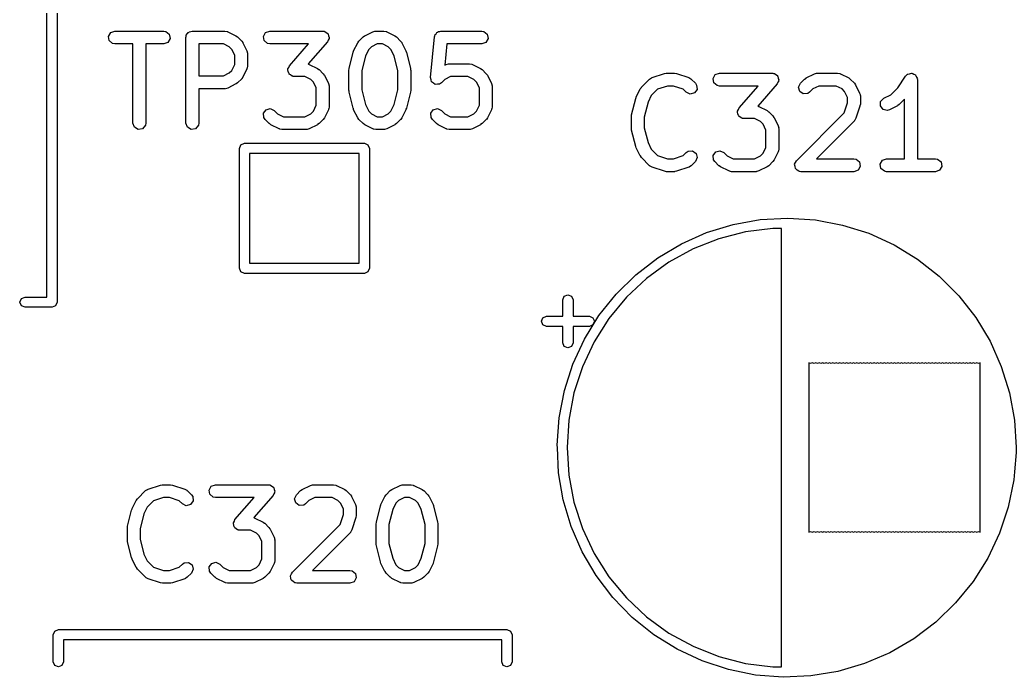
# Model space of a CAD drawing. Extents: x 96 to 185.9, y -128.5 to -80.8.
# Drawn here: x 154.26 to 165.89, y -119.67 to -112 of the extents above; entities that cross this region are included whole.
import ezdxf

# ---------------------------------------------------------------- set-up
doc = ezdxf.new("R2010")
doc.units = 0
doc.layers.add('BLACK', color=7, linetype='CONTINUOUS')

msp = doc.modelspace()

# ---------------------------------------------------------------- linework, layer by layer
at = {"layer": 'BLACK', "linetype": 'CONTINUOUS'}
for p, q in [((154.694, -110.054), (154.694, -115.294)), ((154.574, -115.234), (154.574, -110.114)), ((155.293, -112.19), (155.319, -112.145)), ((155.319, -112.145), (155.367, -112.128)), ((155.367, -112.128), (155.939, -112.128)), ((155.939, -112.128), (155.964, -112.132)), ((155.964, -112.132), (156.004, -112.165)), ((156.214, -112.162), (156.224, -112.145)), ((156.224, -112.145), (156.23, -112.143)), ((156.23, -112.143), (156.235, -112.138)), ((156.235, -112.138), (156.254, -112.134)), ((156.254, -112.134), (156.272, -112.128)), ((156.272, -112.128), (156.653, -112.128)), ((156.653, -112.128), (156.679, -112.132)), ((156.679, -112.132), (156.682, -112.135)), ((156.682, -112.135), (156.687, -112.136)), ((156.687, -112.136), (156.782, -112.183)), ((157.103, -112.19), (157.129, -112.145)), ((157.129, -112.145), (157.177, -112.128)), ((157.177, -112.128), (157.796, -112.128)), ((157.796, -112.128), (157.807, -112.13)), ((157.807, -112.13), (157.81, -112.129)), ((157.81, -112.129), (157.813, -112.131)), ((157.813, -112.131), (157.822, -112.132)), ((157.822, -112.132), (157.837, -112.145)), ((157.837, -112.145), (157.854, -112.156)), ((157.854, -112.156), (157.856, -112.161)), ((157.856, -112.161), (157.861, -112.165)), ((158.286, -112.183), (158.381, -112.136)), ((158.381, -112.136), (158.406, -112.128)), ((158.406, -112.128), (158.411, -112.129)), ((158.411, -112.129), (158.415, -112.128)), ((158.415, -112.128), (158.51, -112.128)), ((158.51, -112.128), (158.536, -112.132)), ((158.536, -112.132), (158.539, -112.135)), ((158.539, -112.135), (158.544, -112.136)), ((158.544, -112.136), (158.639, -112.183)), ((159.109, -112.17), (159.121, -112.159)), ((159.121, -112.159), (159.129, -112.145)), ((159.129, -112.145), (159.138, -112.142)), ((159.138, -112.142), (159.146, -112.134)), ((159.146, -112.134), (159.162, -112.133)), ((159.162, -112.133), (159.177, -112.128)), ((159.177, -112.128), (159.653, -112.128)), ((159.653, -112.128), (159.679, -112.132)), ((159.679, -112.132), (159.718, -112.165)), ((155.302, -112.24), (155.293, -112.19)), ((155.342, -112.273), (155.302, -112.24)), ((155.367, -112.278), (155.342, -112.273)), ((155.987, -112.26), (155.939, -112.278)), ((156.013, -112.216), (155.987, -112.26)), ((156.004, -112.165), (156.013, -112.216)), ((156.197, -112.203), (156.199, -112.193)), ((156.197, -113.203), (156.197, -112.203)), ((156.198, -112.19), (156.2, -112.187)), ((156.199, -112.193), (156.198, -112.19)), ((156.2, -112.187), (156.202, -112.177)), ((156.202, -112.177), (156.214, -112.162)), ((156.782, -112.183), (156.8, -112.197)), ((156.8, -112.197), (156.801, -112.197)), ((156.801, -112.197), (156.849, -112.245)), ((156.849, -112.245), (156.862, -112.263)), ((156.862, -112.263), (156.863, -112.264)), ((156.863, -112.264), (156.911, -112.36)), ((157.112, -112.24), (157.103, -112.19)), ((157.151, -112.273), (157.112, -112.24)), ((157.177, -112.278), (157.151, -112.273)), ((157.852, -112.252), (157.625, -112.512)), ((157.86, -112.233), (157.852, -112.252)), ((157.87, -112.216), (157.86, -112.233)), ((157.861, -112.165), (157.864, -112.185)), ((157.864, -112.185), (157.871, -112.204)), ((157.871, -112.204), (157.869, -112.21)), ((157.869, -112.21), (157.87, -112.216)), ((158.157, -112.36), (158.205, -112.264)), ((158.205, -112.264), (158.218, -112.246)), ((158.218, -112.246), (158.219, -112.245)), ((158.219, -112.245), (158.267, -112.197)), ((158.267, -112.197), (158.285, -112.185)), ((158.285, -112.185), (158.286, -112.183)), ((158.639, -112.183), (158.657, -112.197)), ((158.657, -112.197), (158.658, -112.197)), ((158.658, -112.197), (158.706, -112.245)), ((158.706, -112.245), (158.719, -112.263)), ((158.719, -112.263), (158.72, -112.264)), ((158.72, -112.264), (158.768, -112.36)), ((159.055, -112.672), (159.102, -112.195)), ((159.102, -112.195), (159.103, -112.191)), ((159.103, -112.19), (159.105, -112.187)), ((159.103, -112.191), (159.103, -112.19)), ((159.105, -112.187), (159.109, -112.17)), ((159.701, -112.26), (159.653, -112.278)), ((159.727, -112.216), (159.701, -112.26)), ((159.718, -112.165), (159.727, -112.216)), ((155.578, -112.278), (155.367, -112.278)), ((155.578, -113.203), (155.578, -112.278)), ((155.939, -112.278), (155.728, -112.278)), ((155.728, -112.278), (155.728, -113.203)), ((156.347, -112.278), (156.347, -112.652)), ((156.635, -112.278), (156.347, -112.278)), ((156.704, -112.312), (156.635, -112.278)), ((156.734, -112.342), (156.704, -112.312)), ((156.769, -112.411), (156.734, -112.342)), ((156.911, -112.36), (156.918, -112.385)), ((156.918, -112.385), (156.917, -112.389)), ((156.917, -112.389), (156.919, -112.393)), ((156.919, -112.393), (156.919, -112.536)), ((157.631, -112.278), (157.177, -112.278)), ((157.406, -112.534), (157.631, -112.278)), ((158.104, -112.566), (158.152, -112.375)), ((158.152, -112.375), (158.157, -112.363)), ((158.157, -112.363), (158.157, -112.36)), ((158.334, -112.342), (158.295, -112.419)), ((158.364, -112.312), (158.334, -112.342)), ((158.433, -112.278), (158.364, -112.312)), ((158.492, -112.278), (158.433, -112.278)), ((158.561, -112.312), (158.492, -112.278)), ((158.591, -112.342), (158.561, -112.312)), ((158.63, -112.419), (158.591, -112.342)), ((158.768, -112.36), (158.771, -112.372)), ((158.771, -112.372), (158.773, -112.375)), ((158.773, -112.375), (158.821, -112.566)), ((159.245, -112.278), (159.22, -112.526)), ((159.653, -112.278), (159.245, -112.278)), ((156.769, -112.518), (156.769, -112.411)), ((158.295, -112.419), (158.252, -112.593)), ((158.673, -112.593), (158.63, -112.419)), ((159.239, -112.517), (159.264, -112.509)), ((159.264, -112.509), (159.268, -112.51)), ((159.268, -112.51), (159.272, -112.509)), ((159.272, -112.509), (159.51, -112.509)), ((159.51, -112.509), (159.536, -112.513)), ((156.635, -112.652), (156.704, -112.617)), ((156.704, -112.617), (156.734, -112.587)), ((156.734, -112.587), (156.769, -112.518)), ((156.911, -112.57), (156.863, -112.665)), ((156.914, -112.562), (156.911, -112.565)), ((156.911, -112.565), (156.911, -112.57)), ((156.919, -112.536), (156.914, -112.562)), ((157.388, -112.582), (157.39, -112.577)), ((157.394, -112.601), (157.388, -112.582)), ((157.389, -112.571), (157.399, -112.553)), ((157.39, -112.577), (157.389, -112.571)), ((157.398, -112.621), (157.394, -112.601)), ((157.402, -112.625), (157.398, -112.621)), ((157.399, -112.553), (157.406, -112.534)), ((157.404, -112.631), (157.402, -112.625)), ((157.625, -112.512), (157.631, -112.513)), ((157.631, -112.513), (157.634, -112.516)), ((157.634, -112.516), (157.639, -112.517)), ((157.639, -112.517), (157.734, -112.564)), ((157.734, -112.564), (157.752, -112.578)), ((157.752, -112.578), (157.754, -112.578)), ((157.754, -112.578), (157.801, -112.626)), ((157.801, -112.626), (157.814, -112.644)), ((158.102, -112.584), (158.104, -112.569)), ((158.102, -112.822), (158.102, -112.584)), ((158.104, -112.569), (158.104, -112.566)), ((158.252, -112.593), (158.252, -112.813)), ((158.673, -112.813), (158.673, -112.593)), ((158.821, -112.566), (158.822, -112.58)), ((158.822, -112.58), (158.823, -112.584)), ((158.823, -112.584), (158.823, -112.822)), ((159.22, -112.526), (159.239, -112.517)), ((159.536, -112.513), (159.539, -112.516)), ((159.539, -112.516), (159.544, -112.517)), ((159.544, -112.517), (159.639, -112.564)), ((159.639, -112.564), (159.657, -112.578)), ((159.657, -112.578), (159.658, -112.578)), ((159.658, -112.578), (159.706, -112.626)), ((159.706, -112.626), (159.719, -112.644)), ((161.643, -112.671), (161.786, -112.624)), ((161.786, -112.624), (161.808, -112.62)), ((161.808, -112.62), (161.81, -112.62)), ((161.81, -112.62), (161.905, -112.62)), ((161.905, -112.62), (161.927, -112.624)), ((161.927, -112.624), (161.929, -112.624)), ((161.929, -112.624), (162.072, -112.671)), ((162.381, -112.637), (162.429, -112.62)), ((162.429, -112.62), (163.048, -112.62)), ((163.048, -112.62), (163.059, -112.622)), ((163.059, -112.622), (163.062, -112.621)), ((163.062, -112.621), (163.065, -112.623)), ((163.065, -112.623), (163.073, -112.624)), ((163.073, -112.624), (163.089, -112.637)), ((163.538, -112.628), (163.563, -112.62)), ((163.563, -112.62), (163.567, -112.621)), ((163.567, -112.621), (163.572, -112.62)), ((163.572, -112.62), (163.81, -112.62)), ((163.81, -112.62), (163.835, -112.624)), ((163.835, -112.624), (163.839, -112.627)), ((164.629, -112.63), (164.651, -112.626)), ((164.651, -112.626), (164.672, -112.62)), ((164.672, -112.62), (164.676, -112.622)), ((164.676, -112.622), (164.68, -112.621)), ((164.68, -112.621), (164.699, -112.632)), ((156.347, -112.652), (156.635, -112.652)), ((156.801, -112.732), (156.783, -112.745)), ((156.849, -112.684), (156.801, -112.732)), ((156.85, -112.683), (156.849, -112.684)), ((156.863, -112.665), (156.85, -112.683)), ((157.421, -112.641), (157.404, -112.631)), ((157.437, -112.654), (157.421, -112.641)), ((157.445, -112.656), (157.437, -112.654)), ((157.448, -112.657), (157.445, -112.656)), ((157.451, -112.657), (157.448, -112.657)), ((157.463, -112.659), (157.451, -112.657)), ((157.588, -112.659), (157.463, -112.659)), ((157.656, -112.693), (157.588, -112.659)), ((157.687, -112.723), (157.656, -112.693)), ((157.721, -112.792), (157.687, -112.723)), ((157.814, -112.644), (157.815, -112.645)), ((157.815, -112.645), (157.863, -112.741)), ((157.863, -112.741), (157.87, -112.766)), ((159.061, -112.697), (159.055, -112.672)), ((159.055, -112.672), (159.055, -112.672)), ((159.055, -112.672), (159.055, -112.672)), ((159.067, -112.721), (159.061, -112.697)), ((159.068, -112.722), (159.067, -112.721)), ((159.088, -112.736), (159.068, -112.722)), ((159.068, -112.722), (159.068, -112.722)), ((159.109, -112.751), (159.088, -112.736)), ((159.182, -112.732), (159.161, -112.747)), ((159.221, -112.693), (159.182, -112.732)), ((159.29, -112.659), (159.221, -112.693)), ((159.492, -112.659), (159.29, -112.659)), ((159.561, -112.693), (159.492, -112.659)), ((159.591, -112.723), (159.561, -112.693)), ((159.626, -112.792), (159.591, -112.723)), ((159.719, -112.644), (159.72, -112.645)), ((159.72, -112.645), (159.768, -112.741)), ((159.768, -112.741), (159.775, -112.766)), ((161.519, -112.785), (161.614, -112.689)), ((161.614, -112.689), (161.635, -112.674)), ((161.635, -112.674), (161.64, -112.674)), ((161.64, -112.674), (161.643, -112.671)), ((162.072, -112.671), (162.094, -112.684)), ((162.094, -112.684), (162.097, -112.687)), ((162.097, -112.687), (162.101, -112.689)), ((162.101, -112.689), (162.148, -112.737)), ((162.148, -112.737), (162.163, -112.758)), ((162.355, -112.682), (162.381, -112.637)), ((162.364, -112.732), (162.355, -112.682)), ((162.403, -112.765), (162.364, -112.732)), ((163.089, -112.637), (163.106, -112.648)), ((163.112, -112.725), (163.104, -112.744)), ((163.106, -112.648), (163.108, -112.653)), ((163.108, -112.653), (163.113, -112.657)), ((163.122, -112.708), (163.112, -112.725)), ((163.113, -112.657), (163.116, -112.677)), ((163.116, -112.677), (163.123, -112.696)), ((163.123, -112.696), (163.121, -112.702)), ((163.121, -112.702), (163.122, -112.708)), ((163.354, -112.783), (163.376, -112.737)), ((163.376, -112.737), (163.423, -112.689)), ((163.423, -112.689), (163.442, -112.677)), ((163.442, -112.677), (163.443, -112.675)), ((163.443, -112.675), (163.538, -112.628)), ((163.839, -112.627), (163.843, -112.628)), ((163.843, -112.628), (163.939, -112.675)), ((163.939, -112.675), (163.957, -112.689)), ((163.957, -112.689), (163.958, -112.689)), ((163.958, -112.689), (164.006, -112.737)), ((164.006, -112.737), (164.018, -112.755)), ((164.513, -112.79), (164.604, -112.653)), ((164.604, -112.653), (164.622, -112.634)), ((164.622, -112.634), (164.627, -112.633)), ((164.627, -112.633), (164.629, -112.63)), ((164.699, -112.632), (164.719, -112.641)), ((164.719, -112.641), (164.721, -112.644)), ((164.721, -112.644), (164.724, -112.647)), ((164.724, -112.647), (164.732, -112.667)), ((164.732, -112.667), (164.741, -112.687)), ((164.741, -112.687), (164.74, -112.691)), ((164.74, -112.691), (164.742, -112.695)), ((164.742, -112.695), (164.742, -113.62)), ((156.653, -112.802), (156.347, -112.802)), ((156.347, -112.802), (156.347, -113.203)), ((156.657, -112.8), (156.653, -112.802)), ((156.662, -112.801), (156.657, -112.8)), ((156.687, -112.794), (156.662, -112.801)), ((156.782, -112.746), (156.687, -112.794)), ((156.783, -112.745), (156.782, -112.746)), ((157.721, -112.995), (157.721, -112.792)), ((157.87, -112.766), (157.869, -112.77)), ((157.869, -112.77), (157.871, -112.774)), ((157.871, -112.774), (157.871, -113.012)), ((158.103, -112.825), (158.102, -112.822)), ((158.104, -112.84), (158.103, -112.825)), ((158.152, -113.03), (158.104, -112.84)), ((158.252, -112.813), (158.295, -112.986)), ((158.63, -112.986), (158.673, -112.813)), ((158.821, -112.84), (158.773, -113.03)), ((158.823, -112.822), (158.821, -112.837)), ((158.821, -112.837), (158.821, -112.84)), ((159.11, -112.751), (159.109, -112.751)), ((159.109, -112.751), (159.109, -112.751)), ((159.135, -112.749), (159.11, -112.751)), ((159.16, -112.747), (159.135, -112.749)), ((159.161, -112.747), (159.16, -112.747)), ((159.16, -112.747), (159.16, -112.747)), ((159.626, -112.995), (159.626, -112.792)), ((159.775, -112.766), (159.774, -112.77)), ((159.774, -112.77), (159.776, -112.774)), ((159.776, -112.774), (159.776, -113.012)), ((161.457, -112.899), (161.505, -112.804)), ((161.505, -112.804), (161.518, -112.786)), ((161.518, -112.786), (161.519, -112.785)), ((161.707, -112.808), (161.633, -112.882)), ((161.822, -112.77), (161.707, -112.808)), ((161.893, -112.77), (161.822, -112.77)), ((162.007, -112.808), (161.893, -112.77)), ((162.042, -112.843), (162.007, -112.808)), ((162.089, -112.865), (162.042, -112.843)), ((162.138, -112.851), (162.089, -112.865)), ((162.168, -112.809), (162.138, -112.851)), ((162.163, -112.758), (162.168, -112.809)), ((162.429, -112.77), (162.403, -112.765)), ((162.883, -112.77), (162.429, -112.77)), ((162.658, -113.026), (162.883, -112.77)), ((163.104, -112.744), (162.877, -113.004)), ((163.367, -112.833), (163.354, -112.783)), ((163.409, -112.862), (163.367, -112.833)), ((163.46, -112.858), (163.409, -112.862)), ((163.482, -112.843), (163.46, -112.858)), ((163.521, -112.804), (163.482, -112.843)), ((163.589, -112.77), (163.521, -112.804)), ((163.792, -112.77), (163.589, -112.77)), ((163.861, -112.804), (163.792, -112.77)), ((163.891, -112.834), (163.861, -112.804)), ((163.925, -112.903), (163.891, -112.834)), ((164.018, -112.755), (164.02, -112.756)), ((164.02, -112.756), (164.067, -112.852)), ((164.067, -112.852), (164.075, -112.877)), ((164.432, -112.871), (164.513, -112.79)), ((161.404, -113.105), (161.451, -112.915)), ((161.451, -112.915), (161.457, -112.903)), ((161.457, -112.903), (161.457, -112.899)), ((161.595, -112.959), (161.551, -113.133)), ((161.633, -112.882), (161.595, -112.959)), ((163.887, -113.083), (163.925, -112.968)), ((163.925, -112.968), (163.925, -112.903)), ((164.075, -112.877), (164.074, -112.881)), ((164.074, -112.881), (164.075, -112.885)), ((164.075, -112.885), (164.075, -112.98)), ((164.309, -113.002), (164.312, -112.951)), ((164.312, -112.951), (164.348, -112.913)), ((164.348, -112.913), (164.432, -112.871)), ((164.592, -112.923), (164.529, -112.986)), ((164.592, -113.62), (164.592, -112.923)), ((157.104, -113.088), (157.134, -113.046)), ((157.109, -113.139), (157.104, -113.088)), ((157.134, -113.046), (157.183, -113.033)), ((157.183, -113.033), (157.23, -113.055)), ((157.23, -113.055), (157.269, -113.094)), ((157.656, -113.094), (157.687, -113.063)), ((157.687, -113.063), (157.721, -112.995)), ((157.863, -113.046), (157.815, -113.141)), ((157.866, -113.038), (157.863, -113.041)), ((157.863, -113.041), (157.863, -113.046)), ((157.871, -113.012), (157.866, -113.038)), ((158.154, -113.033), (158.152, -113.03)), ((158.157, -113.046), (158.154, -113.033)), ((158.205, -113.141), (158.157, -113.046)), ((158.295, -112.986), (158.334, -113.063)), ((158.334, -113.063), (158.364, -113.094)), ((158.561, -113.094), (158.591, -113.063)), ((158.591, -113.063), (158.63, -112.986)), ((158.768, -113.046), (158.72, -113.141)), ((158.773, -113.03), (158.768, -113.042)), ((158.768, -113.042), (158.768, -113.046)), ((159.057, -113.088), (159.086, -113.046)), ((159.061, -113.139), (159.057, -113.088)), ((159.086, -113.046), (159.136, -113.033)), ((159.136, -113.033), (159.182, -113.055)), ((159.182, -113.055), (159.221, -113.094)), ((159.561, -113.094), (159.591, -113.063)), ((159.591, -113.063), (159.626, -112.995)), ((159.768, -113.046), (159.72, -113.141)), ((159.771, -113.038), (159.768, -113.041)), ((159.768, -113.041), (159.768, -113.046)), ((159.776, -113.012), (159.771, -113.038)), ((162.64, -113.074), (162.642, -113.069)), ((162.646, -113.093), (162.64, -113.074)), ((162.641, -113.063), (162.651, -113.045)), ((162.642, -113.069), (162.641, -113.063)), ((162.651, -113.045), (162.658, -113.026)), ((162.877, -113.004), (162.883, -113.005)), ((162.883, -113.005), (162.886, -113.008)), ((162.886, -113.008), (162.891, -113.009)), ((162.891, -113.009), (162.986, -113.056)), ((162.986, -113.056), (163.004, -113.07)), ((163.004, -113.07), (163.006, -113.07)), ((163.006, -113.07), (163.053, -113.118)), ((163.328, -113.642), (163.887, -113.083)), ((164.071, -113.004), (164.024, -113.147)), ((164.075, -112.98), (164.071, -113.003)), ((164.071, -113.003), (164.071, -113.004)), ((164.34, -113.043), (164.309, -113.002)), ((164.39, -113.055), (164.34, -113.043)), ((164.415, -113.048), (164.39, -113.055)), ((164.51, -113), (164.415, -113.048)), ((164.511, -112.999), (164.51, -113)), ((164.529, -112.986), (164.511, -112.999)), ((155.596, -113.251), (155.578, -113.203)), ((155.728, -113.203), (155.724, -113.228)), ((156.215, -113.251), (156.197, -113.203)), ((156.347, -113.203), (156.343, -113.228)), ((157.124, -113.161), (157.109, -113.139)), ((157.171, -113.208), (157.124, -113.161)), ((157.173, -113.209), (157.171, -113.208)), ((157.269, -113.094), (157.337, -113.128)), ((157.337, -113.128), (157.588, -113.128)), ((157.588, -113.128), (157.656, -113.094)), ((157.754, -113.208), (157.735, -113.221)), ((157.801, -113.161), (157.754, -113.208)), ((157.802, -113.159), (157.801, -113.161)), ((157.815, -113.141), (157.802, -113.159)), ((158.206, -113.142), (158.205, -113.141)), ((158.219, -113.161), (158.206, -113.142)), ((158.267, -113.208), (158.219, -113.161)), ((158.268, -113.209), (158.267, -113.208)), ((158.364, -113.094), (158.433, -113.128)), ((158.433, -113.128), (158.492, -113.128)), ((158.492, -113.128), (158.561, -113.094)), ((158.658, -113.208), (158.64, -113.221)), ((158.706, -113.161), (158.658, -113.208)), ((158.707, -113.159), (158.706, -113.161)), ((158.72, -113.141), (158.707, -113.159)), ((159.076, -113.161), (159.061, -113.139)), ((159.124, -113.208), (159.076, -113.161)), ((159.125, -113.209), (159.124, -113.208)), ((159.221, -113.094), (159.29, -113.128)), ((159.29, -113.128), (159.492, -113.128)), ((159.492, -113.128), (159.561, -113.094)), ((159.658, -113.208), (159.64, -113.221)), ((159.706, -113.161), (159.658, -113.208)), ((159.707, -113.159), (159.706, -113.161)), ((159.72, -113.141), (159.707, -113.159)), ((161.401, -113.123), (161.404, -113.109)), ((161.401, -113.266), (161.401, -113.123)), ((161.404, -113.109), (161.404, -113.105)), ((161.551, -113.133), (161.551, -113.257)), ((162.65, -113.113), (162.646, -113.093)), ((162.654, -113.117), (162.65, -113.113)), ((162.656, -113.123), (162.654, -113.117)), ((162.673, -113.133), (162.656, -113.123)), ((162.689, -113.146), (162.673, -113.133)), ((162.697, -113.148), (162.689, -113.146)), ((162.7, -113.149), (162.697, -113.148)), ((162.703, -113.149), (162.7, -113.149)), ((162.714, -113.151), (162.703, -113.149)), ((162.84, -113.151), (162.714, -113.151)), ((162.908, -113.185), (162.84, -113.151)), ((162.939, -113.215), (162.908, -113.185)), ((163.053, -113.118), (163.066, -113.136)), ((163.066, -113.136), (163.067, -113.137)), ((163.067, -113.137), (163.115, -113.233)), ((164.006, -113.176), (163.562, -113.62)), ((164.008, -113.172), (164.006, -113.176)), ((164.011, -113.17), (164.008, -113.172)), ((164.024, -113.147), (164.011, -113.17)), ((155.64, -113.277), (155.596, -113.251)), ((155.691, -113.268), (155.64, -113.277)), ((155.724, -113.228), (155.691, -113.268)), ((156.259, -113.277), (156.215, -113.251)), ((156.31, -113.268), (156.259, -113.277)), ((156.343, -113.228), (156.31, -113.268)), ((157.191, -113.222), (157.173, -113.209)), ((157.286, -113.27), (157.191, -113.222)), ((157.291, -113.27), (157.286, -113.27)), ((157.294, -113.273), (157.291, -113.27)), ((157.32, -113.278), (157.294, -113.273)), ((157.605, -113.278), (157.32, -113.278)), ((157.61, -113.276), (157.605, -113.278)), ((157.614, -113.277), (157.61, -113.276)), ((157.639, -113.27), (157.614, -113.277)), ((157.734, -113.222), (157.639, -113.27)), ((157.735, -113.221), (157.734, -113.222)), ((158.286, -113.222), (158.268, -113.209)), ((158.381, -113.27), (158.286, -113.222)), ((158.386, -113.27), (158.381, -113.27)), ((158.389, -113.273), (158.386, -113.27)), ((158.415, -113.278), (158.389, -113.273)), ((158.51, -113.278), (158.415, -113.278)), ((158.514, -113.276), (158.51, -113.278)), ((158.519, -113.277), (158.514, -113.276)), ((158.544, -113.27), (158.519, -113.277)), ((158.639, -113.222), (158.544, -113.27)), ((158.64, -113.221), (158.639, -113.222)), ((159.143, -113.222), (159.125, -113.209)), ((159.239, -113.27), (159.143, -113.222)), ((159.243, -113.27), (159.239, -113.27)), ((159.246, -113.273), (159.243, -113.27)), ((159.272, -113.278), (159.246, -113.273)), ((159.51, -113.278), (159.272, -113.278)), ((159.514, -113.276), (159.51, -113.278)), ((159.519, -113.277), (159.514, -113.276)), ((159.544, -113.27), (159.519, -113.277)), ((159.639, -113.222), (159.544, -113.27)), ((159.64, -113.221), (159.639, -113.222)), ((161.403, -113.269), (161.401, -113.266)), ((161.404, -113.284), (161.403, -113.269)), ((161.451, -113.475), (161.404, -113.284)), ((161.551, -113.257), (161.595, -113.431)), ((162.973, -113.284), (162.939, -113.215)), ((162.973, -113.487), (162.973, -113.284)), ((163.115, -113.233), (163.122, -113.258)), ((163.122, -113.258), (163.121, -113.262)), ((163.121, -113.262), (163.123, -113.266)), ((163.123, -113.266), (163.123, -113.504)), ((156.839, -113.456), (156.882, -113.438)), ((156.882, -113.438), (158.282, -113.438)), ((158.282, -113.438), (158.324, -113.456)), ((161.595, -113.431), (161.633, -113.507)), ((156.822, -113.498), (156.839, -113.456)), ((156.822, -114.898), (156.822, -113.498)), ((158.324, -113.456), (158.342, -113.498)), ((158.342, -113.498), (158.342, -114.898)), ((161.453, -113.478), (161.451, -113.475)), ((161.457, -113.49), (161.453, -113.478)), ((161.505, -113.585), (161.457, -113.49)), ((161.633, -113.507), (161.707, -113.582)), ((162.007, -113.582), (162.042, -113.547)), ((162.042, -113.547), (162.064, -113.532)), ((162.064, -113.532), (162.115, -113.527)), ((162.115, -113.527), (162.157, -113.557)), ((162.157, -113.557), (162.17, -113.606)), ((162.356, -113.58), (162.386, -113.538)), ((162.386, -113.538), (162.435, -113.525)), ((162.435, -113.525), (162.482, -113.547)), ((162.482, -113.547), (162.521, -113.586)), ((162.908, -113.586), (162.939, -113.555)), ((162.939, -113.555), (162.973, -113.487)), ((163.115, -113.538), (163.067, -113.633)), ((163.118, -113.53), (163.115, -113.533)), ((163.115, -113.533), (163.115, -113.538)), ((163.123, -113.504), (163.118, -113.53)), ((156.942, -113.558), (156.942, -114.838)), ((158.222, -113.558), (156.942, -113.558)), ((158.222, -114.838), (158.222, -113.558)), ((161.506, -113.587), (161.505, -113.585)), ((161.519, -113.605), (161.506, -113.587)), ((161.614, -113.7), (161.519, -113.605)), ((161.707, -113.582), (161.822, -113.62)), ((161.822, -113.62), (161.893, -113.62)), ((161.893, -113.62), (162.007, -113.582)), ((162.148, -113.653), (162.101, -113.7)), ((162.17, -113.606), (162.148, -113.653)), ((162.361, -113.631), (162.356, -113.58)), ((162.376, -113.653), (162.361, -113.631)), ((162.423, -113.7), (162.376, -113.653)), ((162.521, -113.586), (162.589, -113.62)), ((162.589, -113.62), (162.84, -113.62)), ((162.84, -113.62), (162.908, -113.586)), ((163.053, -113.653), (163.006, -113.7)), ((163.054, -113.651), (163.053, -113.653)), ((163.067, -113.633), (163.054, -113.651)), ((163.307, -113.682), (163.319, -113.662)), ((163.319, -113.662), (163.328, -113.642)), ((163.562, -113.62), (164, -113.62)), ((164, -113.62), (164.026, -113.624)), ((164.026, -113.624), (164.065, -113.657)), ((164.065, -113.657), (164.074, -113.708)), ((164.307, -113.682), (164.333, -113.637)), ((164.333, -113.637), (164.381, -113.62)), ((164.381, -113.62), (164.592, -113.62)), ((164.742, -113.62), (164.953, -113.62)), ((164.953, -113.62), (164.978, -113.624)), ((164.978, -113.624), (165.018, -113.657)), ((165.018, -113.657), (165.026, -113.708)), ((161.618, -113.702), (161.614, -113.7)), ((161.62, -113.706), (161.618, -113.702)), ((161.643, -113.718), (161.62, -113.706)), ((161.786, -113.766), (161.643, -113.718)), ((161.788, -113.766), (161.786, -113.766)), ((161.81, -113.77), (161.788, -113.766)), ((161.905, -113.77), (161.81, -113.77)), ((161.907, -113.769), (161.905, -113.77)), ((161.929, -113.766), (161.907, -113.769)), ((162.072, -113.718), (161.929, -113.766)), ((162.075, -113.716), (162.072, -113.718)), ((162.08, -113.715), (162.075, -113.716)), ((162.101, -113.7), (162.08, -113.715)), ((162.425, -113.701), (162.423, -113.7)), ((162.443, -113.714), (162.425, -113.701)), ((162.538, -113.762), (162.443, -113.714)), ((162.543, -113.762), (162.538, -113.762)), ((162.546, -113.765), (162.543, -113.762)), ((162.572, -113.77), (162.546, -113.765)), ((162.857, -113.77), (162.572, -113.77)), ((162.862, -113.768), (162.857, -113.77)), ((162.866, -113.769), (162.862, -113.768)), ((162.891, -113.762), (162.866, -113.769)), ((162.986, -113.714), (162.891, -113.762)), ((162.987, -113.713), (162.986, -113.714)), ((163.006, -113.7), (162.987, -113.713)), ((163.306, -113.688), (163.308, -113.685)), ((163.312, -113.71), (163.306, -113.688)), ((163.308, -113.685), (163.307, -113.682)), ((163.316, -113.732), (163.312, -113.71)), ((163.319, -113.734), (163.316, -113.732)), ((163.32, -113.738), (163.319, -113.734)), ((163.338, -113.751), (163.32, -113.738)), ((163.356, -113.765), (163.338, -113.751)), ((163.36, -113.766), (163.356, -113.765)), ((163.362, -113.767), (163.36, -113.766)), ((163.365, -113.767), (163.362, -113.767)), ((163.381, -113.77), (163.365, -113.767)), ((164, -113.77), (163.381, -113.77)), ((164.048, -113.752), (164, -113.77)), ((164.074, -113.708), (164.048, -113.752)), ((164.316, -113.732), (164.307, -113.682)), ((164.356, -113.765), (164.316, -113.732)), ((164.381, -113.77), (164.356, -113.765)), ((164.953, -113.77), (164.381, -113.77)), ((165.001, -113.752), (164.953, -113.77)), ((165.026, -113.708), (165.001, -113.752)), ((162.589, -114.386), (162.906, -114.33)), ((162.906, -114.33), (163.229, -114.312)), ((163.229, -114.312), (163.55, -114.334)), ((163.55, -114.334), (163.867, -114.393)), ((161.985, -114.611), (162.28, -114.48)), ((162.28, -114.48), (162.589, -114.386)), ((162.734, -114.473), (162.422, -114.553)), ((163.053, -114.432), (162.734, -114.473)), ((163.154, -114.432), (163.053, -114.432)), ((163.154, -119.552), (163.154, -114.432)), ((163.867, -114.393), (164.175, -114.49)), ((162.422, -114.553), (162.122, -114.671)), ((164.175, -114.49), (164.469, -114.624)), ((161.708, -114.776), (161.985, -114.611)), ((162.122, -114.671), (161.84, -114.827)), ((164.469, -114.624), (164.744, -114.792)), ((161.453, -114.973), (161.708, -114.776)), ((161.84, -114.827), (161.579, -115.016)), ((164.744, -114.792), (164.997, -114.991)), ((156.839, -114.941), (156.822, -114.898)), ((156.882, -114.958), (156.839, -114.941)), ((156.942, -114.838), (158.222, -114.838)), ((158.324, -114.941), (158.282, -114.958)), ((158.342, -114.898), (158.324, -114.941)), ((158.282, -114.958), (156.882, -114.958)), ((161.223, -115.199), (161.453, -114.973)), ((161.579, -115.016), (161.345, -115.236)), ((164.997, -114.991), (165.225, -115.22)), ((154.259, -115.294), (154.276, -115.252)), ((154.276, -115.337), (154.259, -115.294)), ((154.276, -115.252), (154.319, -115.234)), ((154.319, -115.234), (154.574, -115.234)), ((154.694, -115.294), (154.676, -115.337)), ((160.6, -115.267), (160.617, -115.225)), ((160.6, -115.457), (160.6, -115.267)), ((160.617, -115.225), (160.66, -115.207)), ((160.66, -115.207), (160.702, -115.225)), ((160.702, -115.225), (160.72, -115.267)), ((160.72, -115.267), (160.72, -115.457)), ((161.022, -115.451), (161.223, -115.199)), ((161.345, -115.236), (161.139, -115.485)), ((165.225, -115.22), (165.423, -115.474)), ((154.319, -115.354), (154.276, -115.337)), ((154.634, -115.354), (154.319, -115.354)), ((154.676, -115.337), (154.634, -115.354)), ((160.35, -115.517), (160.367, -115.475)), ((160.367, -115.56), (160.35, -115.517)), ((160.367, -115.475), (160.41, -115.457)), ((160.41, -115.457), (160.6, -115.457)), ((160.72, -115.457), (160.91, -115.457)), ((160.853, -115.726), (161.022, -115.451)), ((160.91, -115.457), (160.952, -115.475)), ((160.952, -115.475), (160.97, -115.517)), ((160.97, -115.517), (160.952, -115.56)), ((161.139, -115.485), (160.967, -115.757)), ((165.423, -115.474), (165.59, -115.751)), ((160.41, -115.577), (160.367, -115.56)), ((160.6, -115.577), (160.41, -115.577)), ((160.6, -115.767), (160.6, -115.577)), ((160.91, -115.577), (160.72, -115.577)), ((160.72, -115.577), (160.72, -115.767)), ((160.952, -115.56), (160.91, -115.577)), ((160.617, -115.81), (160.6, -115.767)), ((160.72, -115.767), (160.702, -115.81)), ((160.718, -116.019), (160.853, -115.726)), ((160.967, -115.757), (160.83, -116.048)), ((165.59, -115.751), (165.721, -116.045)), ((160.66, -115.827), (160.617, -115.81)), ((160.702, -115.81), (160.66, -115.827)), ((160.619, -116.326), (160.718, -116.019)), ((160.83, -116.048), (160.73, -116.354)), ((163.494, -116.012), (163.475, -116.004)), ((163.475, -116.004), (163.475, -117.981)), ((163.514, -116.004), (163.494, -116.012)), ((163.534, -116.012), (163.514, -116.004)), ((163.554, -116.004), (163.534, -116.012)), ((163.575, -116.012), (163.554, -116.004)), ((163.594, -116.004), (163.575, -116.012)), ((163.614, -116.012), (163.594, -116.004)), ((163.635, -116.004), (163.614, -116.012)), ((163.654, -116.012), (163.635, -116.004)), ((163.674, -116.004), (163.654, -116.012)), ((163.695, -116.012), (163.674, -116.004)), ((163.714, -116.004), (163.695, -116.012)), ((163.734, -116.012), (163.714, -116.004)), ((163.754, -116.004), (163.734, -116.012)), ((163.774, -116.012), (163.754, -116.004)), ((163.794, -116.004), (163.774, -116.012)), ((163.814, -116.012), (163.794, -116.004)), ((163.834, -116.004), (163.814, -116.012)), ((163.855, -116.012), (163.834, -116.004)), ((163.874, -116.004), (163.855, -116.012)), ((163.894, -116.012), (163.874, -116.004)), ((163.915, -116.004), (163.894, -116.012)), ((163.935, -116.012), (163.915, -116.004)), ((163.956, -116.004), (163.935, -116.012)), ((163.975, -116.012), (163.956, -116.004)), ((163.995, -116.004), (163.975, -116.012)), ((164.016, -116.012), (163.995, -116.004)), ((164.035, -116.004), (164.016, -116.012)), ((164.055, -116.012), (164.035, -116.004)), ((164.076, -116.004), (164.055, -116.012)), ((164.095, -116.012), (164.076, -116.004)), ((164.115, -116.004), (164.095, -116.012)), ((164.135, -116.012), (164.115, -116.004)), ((164.155, -116.004), (164.135, -116.012)), ((164.175, -116.012), (164.155, -116.004)), ((164.195, -116.004), (164.175, -116.012)), ((164.215, -116.012), (164.195, -116.004)), ((164.236, -116.004), (164.215, -116.012)), ((164.255, -116.012), (164.236, -116.004)), ((164.275, -116.004), (164.255, -116.012)), ((164.296, -116.012), (164.275, -116.004)), ((164.315, -116.004), (164.296, -116.012)), ((164.335, -116.012), (164.315, -116.004)), ((164.356, -116.004), (164.335, -116.012)), ((164.375, -116.012), (164.356, -116.004)), ((164.395, -116.004), (164.375, -116.012)), ((164.415, -116.012), (164.395, -116.004)), ((164.435, -116.004), (164.415, -116.012)), ((164.456, -116.012), (164.435, -116.004)), ((164.475, -116.004), (164.456, -116.012)), ((164.495, -116.012), (164.475, -116.004)), ((164.516, -116.004), (164.495, -116.012)), ((164.535, -116.012), (164.516, -116.004)), ((164.555, -116.004), (164.535, -116.012)), ((164.576, -116.012), (164.555, -116.004)), ((164.595, -116.004), (164.576, -116.012)), ((164.615, -116.012), (164.595, -116.004)), ((164.635, -116.004), (164.615, -116.012)), ((164.655, -116.012), (164.635, -116.004)), ((164.675, -116.004), (164.655, -116.012)), ((164.695, -116.012), (164.675, -116.004)), ((164.715, -116.004), (164.695, -116.012)), ((164.736, -116.012), (164.715, -116.004)), ((164.755, -116.004), (164.736, -116.012)), ((164.775, -116.012), (164.755, -116.004)), ((164.796, -116.004), (164.775, -116.012)), ((164.815, -116.012), (164.796, -116.004)), ((164.835, -116.004), (164.815, -116.012)), ((164.856, -116.012), (164.835, -116.004)), ((164.875, -116.004), (164.856, -116.012)), ((164.895, -116.012), (164.875, -116.004)), ((164.915, -116.004), (164.895, -116.012)), ((164.935, -116.012), (164.915, -116.004)), ((164.956, -116.004), (164.935, -116.012)), ((164.975, -116.012), (164.956, -116.004)), ((164.995, -116.004), (164.975, -116.012)), ((165.016, -116.012), (164.995, -116.004)), ((165.035, -116.004), (165.016, -116.012)), ((165.055, -116.012), (165.035, -116.004)), ((165.076, -116.004), (165.055, -116.012)), ((165.095, -116.012), (165.076, -116.004)), ((165.115, -116.004), (165.095, -116.012)), ((165.135, -116.012), (165.115, -116.004)), ((165.155, -116.004), (165.135, -116.012)), ((165.175, -116.012), (165.155, -116.004)), ((165.195, -116.004), (165.175, -116.012)), ((165.215, -116.012), (165.195, -116.004)), ((165.236, -116.004), (165.215, -116.012)), ((165.255, -116.012), (165.236, -116.004)), ((165.275, -116.004), (165.255, -116.012)), ((165.296, -116.012), (165.275, -116.004)), ((165.315, -116.004), (165.296, -116.012)), ((165.335, -116.012), (165.315, -116.004)), ((165.356, -116.004), (165.335, -116.012)), ((165.375, -116.012), (165.356, -116.004)), ((165.395, -116.004), (165.375, -116.012)), ((165.415, -116.012), (165.395, -116.004)), ((165.435, -116.004), (165.415, -116.012)), ((165.456, -116.012), (165.435, -116.004)), ((165.475, -116.004), (165.456, -116.012)), ((165.475, -117.981), (165.475, -116.004)), ((165.721, -116.045), (165.817, -116.353)), ((160.557, -116.643), (160.619, -116.326)), ((160.73, -116.354), (160.67, -116.671)), ((165.817, -116.353), (165.875, -116.67)), ((160.535, -116.964), (160.557, -116.643)), ((160.67, -116.671), (160.649, -116.992)), ((165.875, -116.67), (165.894, -116.992)), ((160.536, -116.992), (160.535, -116.964)), ((160.551, -117.286), (160.536, -116.992)), ((160.649, -116.992), (160.67, -117.314)), ((165.894, -116.992), (165.894, -117.049)), ((165.894, -117.049), (165.875, -117.275)), ((165.875, -117.277), (165.868, -117.37)), ((165.875, -117.275), (165.875, -117.276)), ((165.875, -117.276), (165.875, -117.277)), ((160.605, -117.604), (160.551, -117.286)), ((160.67, -117.314), (160.73, -117.63)), ((165.868, -117.37), (165.803, -117.686)), ((155.632, -117.591), (155.727, -117.495)), ((155.727, -117.495), (155.748, -117.48)), ((155.748, -117.48), (155.753, -117.48)), ((155.753, -117.48), (155.756, -117.477)), ((155.756, -117.477), (155.899, -117.43)), ((155.899, -117.43), (155.921, -117.426)), ((155.921, -117.426), (155.923, -117.426)), ((155.923, -117.426), (156.018, -117.426)), ((156.018, -117.426), (156.04, -117.43)), ((156.04, -117.43), (156.042, -117.43)), ((156.042, -117.43), (156.185, -117.477)), ((156.185, -117.477), (156.208, -117.49)), ((156.208, -117.49), (156.21, -117.493)), ((156.21, -117.493), (156.214, -117.495)), ((156.214, -117.495), (156.262, -117.543)), ((156.468, -117.488), (156.494, -117.443)), ((156.477, -117.538), (156.468, -117.488)), ((156.494, -117.443), (156.542, -117.426)), ((156.542, -117.426), (157.161, -117.426)), ((157.161, -117.426), (157.172, -117.428)), ((157.172, -117.428), (157.175, -117.427)), ((157.175, -117.427), (157.178, -117.429)), ((157.178, -117.429), (157.187, -117.43)), ((157.187, -117.43), (157.202, -117.443)), ((157.202, -117.443), (157.219, -117.454)), ((157.219, -117.454), (157.221, -117.459)), ((157.221, -117.459), (157.226, -117.463)), ((157.226, -117.463), (157.229, -117.483)), ((157.229, -117.483), (157.236, -117.502)), ((157.236, -117.502), (157.234, -117.508)), ((157.234, -117.508), (157.235, -117.514)), ((157.489, -117.543), (157.536, -117.495)), ((157.536, -117.495), (157.555, -117.483)), ((157.555, -117.483), (157.556, -117.481)), ((157.556, -117.481), (157.651, -117.434)), ((157.651, -117.434), (157.676, -117.426)), ((157.676, -117.426), (157.681, -117.427)), ((157.681, -117.427), (157.685, -117.426)), ((157.685, -117.426), (157.923, -117.426)), ((157.923, -117.426), (157.948, -117.43)), ((157.948, -117.43), (157.952, -117.433)), ((157.952, -117.433), (157.956, -117.434)), ((157.956, -117.434), (158.052, -117.481)), ((158.052, -117.481), (158.07, -117.495)), ((158.07, -117.495), (158.071, -117.495)), ((158.071, -117.495), (158.119, -117.543)), ((158.536, -117.543), (158.584, -117.495)), ((158.584, -117.495), (158.602, -117.483)), ((158.602, -117.483), (158.604, -117.481)), ((158.604, -117.481), (158.699, -117.434)), ((158.699, -117.434), (158.724, -117.426)), ((158.724, -117.426), (158.728, -117.427)), ((158.728, -117.427), (158.732, -117.426)), ((158.732, -117.426), (158.828, -117.426)), ((158.828, -117.426), (158.853, -117.43)), ((158.853, -117.43), (158.857, -117.433)), ((158.857, -117.433), (158.861, -117.434)), ((158.861, -117.434), (158.956, -117.481)), ((158.956, -117.481), (158.974, -117.495)), ((158.974, -117.495), (158.976, -117.495)), ((158.976, -117.495), (159.023, -117.543)), ((155.57, -117.705), (155.618, -117.61)), ((155.618, -117.61), (155.631, -117.592)), ((155.631, -117.592), (155.632, -117.591)), ((155.82, -117.614), (155.746, -117.688)), ((155.935, -117.576), (155.82, -117.614)), ((156.006, -117.576), (155.935, -117.576)), ((156.12, -117.614), (156.006, -117.576)), ((156.156, -117.649), (156.12, -117.614)), ((156.281, -117.615), (156.252, -117.657)), ((156.262, -117.543), (156.277, -117.564)), ((156.277, -117.564), (156.281, -117.615)), ((156.516, -117.571), (156.477, -117.538)), ((156.542, -117.576), (156.516, -117.571)), ((156.996, -117.576), (156.542, -117.576)), ((156.771, -117.832), (156.996, -117.576)), ((157.217, -117.55), (156.99, -117.81)), ((157.225, -117.531), (157.217, -117.55)), ((157.235, -117.514), (157.225, -117.531)), ((157.467, -117.589), (157.489, -117.543)), ((157.48, -117.639), (157.467, -117.589)), ((157.634, -117.61), (157.595, -117.649)), ((157.702, -117.576), (157.634, -117.61)), ((157.905, -117.576), (157.702, -117.576)), ((157.974, -117.61), (157.905, -117.576)), ((158.004, -117.64), (157.974, -117.61)), ((158.119, -117.543), (158.132, -117.561)), ((158.132, -117.561), (158.133, -117.562)), ((158.133, -117.562), (158.18, -117.658)), ((158.475, -117.658), (158.522, -117.562)), ((158.522, -117.562), (158.536, -117.544)), ((158.536, -117.544), (158.536, -117.543)), ((158.682, -117.61), (158.651, -117.64)), ((158.75, -117.576), (158.682, -117.61)), ((158.81, -117.576), (158.75, -117.576)), ((158.878, -117.61), (158.81, -117.576)), ((158.909, -117.64), (158.878, -117.61)), ((159.023, -117.543), (159.036, -117.561)), ((159.036, -117.561), (159.038, -117.562)), ((159.038, -117.562), (159.085, -117.658)), ((160.698, -117.913), (160.605, -117.604)), ((155.517, -117.911), (155.564, -117.721)), ((155.564, -117.721), (155.57, -117.709)), ((155.57, -117.709), (155.57, -117.705)), ((155.746, -117.688), (155.708, -117.765)), ((156.202, -117.671), (156.156, -117.649)), ((156.252, -117.657), (156.202, -117.671)), ((157.522, -117.668), (157.48, -117.639)), ((157.574, -117.664), (157.522, -117.668)), ((157.595, -117.649), (157.574, -117.664)), ((158.038, -117.709), (158.004, -117.64)), ((158.038, -117.774), (158.038, -117.709)), ((158.18, -117.658), (158.188, -117.683)), ((158.188, -117.683), (158.187, -117.687)), ((158.187, -117.687), (158.188, -117.691)), ((158.188, -117.691), (158.188, -117.786)), ((158.422, -117.864), (158.469, -117.673)), ((158.469, -117.673), (158.474, -117.661)), ((158.474, -117.661), (158.475, -117.658)), ((158.613, -117.717), (158.569, -117.891)), ((158.651, -117.64), (158.613, -117.717)), ((158.947, -117.717), (158.909, -117.64)), ((158.991, -117.891), (158.947, -117.717)), ((159.085, -117.658), (159.089, -117.67)), ((159.089, -117.67), (159.091, -117.673)), ((159.091, -117.673), (159.138, -117.864)), ((160.73, -117.63), (160.83, -117.937)), ((165.803, -117.686), (165.701, -117.992)), ((155.708, -117.765), (155.665, -117.939)), ((156.754, -117.869), (156.764, -117.851)), ((156.764, -117.851), (156.771, -117.832)), ((156.99, -117.81), (156.996, -117.811)), ((156.996, -117.811), (157, -117.814)), ((157, -117.814), (157.004, -117.815)), ((157.004, -117.815), (157.099, -117.862)), ((157.099, -117.862), (157.117, -117.876)), ((158, -117.889), (158.038, -117.774)), ((158.184, -117.81), (158.137, -117.953)), ((158.188, -117.786), (158.184, -117.809)), ((158.184, -117.809), (158.184, -117.81)), ((155.515, -117.929), (155.517, -117.915)), ((155.515, -118.072), (155.515, -117.929)), ((155.517, -117.915), (155.517, -117.911)), ((155.665, -117.939), (155.665, -118.063)), ((156.753, -117.88), (156.755, -117.875)), ((156.759, -117.899), (156.753, -117.88)), ((156.755, -117.875), (156.754, -117.869)), ((156.763, -117.919), (156.759, -117.899)), ((156.767, -117.923), (156.763, -117.919)), ((156.769, -117.929), (156.767, -117.923)), ((156.786, -117.939), (156.769, -117.929)), ((156.802, -117.952), (156.786, -117.939)), ((156.81, -117.954), (156.802, -117.952)), ((156.813, -117.955), (156.81, -117.954)), ((156.816, -117.955), (156.813, -117.955)), ((156.828, -117.957), (156.816, -117.955)), ((156.953, -117.957), (156.828, -117.957)), ((157.021, -117.991), (156.953, -117.957)), ((157.117, -117.876), (157.119, -117.876)), ((157.119, -117.876), (157.166, -117.924)), ((157.166, -117.924), (157.179, -117.942)), ((157.179, -117.942), (157.18, -117.943)), ((157.18, -117.943), (157.228, -118.039)), ((157.441, -118.448), (158, -117.889)), ((158.121, -117.978), (158.119, -117.982)), ((158.124, -117.976), (158.121, -117.978)), ((158.137, -117.953), (158.124, -117.976)), ((158.419, -117.882), (158.422, -117.867)), ((158.419, -118.12), (158.419, -117.882)), ((158.422, -117.867), (158.422, -117.864)), ((158.569, -117.891), (158.569, -118.111)), ((158.991, -118.111), (158.991, -117.891)), ((159.138, -117.864), (159.14, -117.878)), ((159.14, -117.878), (159.141, -117.882)), ((159.141, -117.882), (159.141, -118.12)), ((160.827, -118.209), (160.698, -117.913)), ((160.83, -117.937), (160.967, -118.228)), ((163.475, -117.981), (163.494, -117.972)), ((163.494, -117.972), (163.514, -117.981)), ((163.514, -117.981), (163.534, -117.972)), ((163.534, -117.972), (163.554, -117.981)), ((163.554, -117.981), (163.575, -117.972)), ((163.575, -117.972), (163.594, -117.981)), ((163.594, -117.981), (163.614, -117.972)), ((163.614, -117.972), (163.635, -117.981)), ((163.635, -117.981), (163.654, -117.972)), ((163.654, -117.972), (163.674, -117.981)), ((163.674, -117.981), (163.695, -117.972)), ((163.695, -117.972), (163.714, -117.981)), ((163.714, -117.981), (163.734, -117.972)), ((163.734, -117.972), (163.754, -117.981)), ((163.754, -117.981), (163.774, -117.972)), ((163.774, -117.972), (163.794, -117.981)), ((163.794, -117.981), (163.814, -117.972)), ((163.814, -117.972), (163.834, -117.981)), ((163.834, -117.981), (163.855, -117.972)), ((163.855, -117.972), (163.874, -117.981)), ((163.874, -117.981), (163.894, -117.972)), ((163.894, -117.972), (163.915, -117.981)), ((163.915, -117.981), (163.935, -117.972)), ((163.935, -117.972), (163.956, -117.981)), ((163.956, -117.981), (163.975, -117.972)), ((163.975, -117.972), (163.995, -117.981)), ((163.995, -117.981), (164.016, -117.972)), ((164.016, -117.972), (164.035, -117.981)), ((164.035, -117.981), (164.055, -117.972)), ((164.055, -117.972), (164.076, -117.981)), ((164.076, -117.981), (164.095, -117.972)), ((164.095, -117.972), (164.115, -117.981)), ((164.115, -117.981), (164.135, -117.972)), ((164.135, -117.972), (164.155, -117.981)), ((164.155, -117.981), (164.175, -117.972)), ((164.175, -117.972), (164.195, -117.981)), ((164.195, -117.981), (164.215, -117.972)), ((164.215, -117.972), (164.236, -117.981)), ((164.236, -117.981), (164.255, -117.972)), ((164.255, -117.972), (164.275, -117.981)), ((164.275, -117.981), (164.296, -117.972)), ((164.296, -117.972), (164.315, -117.981)), ((164.315, -117.981), (164.335, -117.972)), ((164.335, -117.972), (164.356, -117.981)), ((164.356, -117.981), (164.375, -117.972)), ((164.375, -117.972), (164.395, -117.981)), ((164.395, -117.981), (164.415, -117.972)), ((164.415, -117.972), (164.435, -117.981)), ((164.435, -117.981), (164.456, -117.972)), ((164.456, -117.972), (164.475, -117.981)), ((164.475, -117.981), (164.495, -117.972)), ((164.495, -117.972), (164.516, -117.981)), ((164.516, -117.981), (164.535, -117.972)), ((164.535, -117.972), (164.555, -117.981)), ((164.555, -117.981), (164.576, -117.972)), ((164.576, -117.972), (164.595, -117.981)), ((164.595, -117.981), (164.615, -117.972)), ((164.615, -117.972), (164.635, -117.981)), ((164.635, -117.981), (164.655, -117.972)), ((164.655, -117.972), (164.675, -117.981)), ((164.675, -117.981), (164.695, -117.972)), ((164.695, -117.972), (164.715, -117.981)), ((164.715, -117.981), (164.736, -117.972)), ((164.736, -117.972), (164.755, -117.981)), ((164.755, -117.981), (164.775, -117.972)), ((164.775, -117.972), (164.796, -117.981)), ((164.796, -117.981), (164.815, -117.972)), ((164.815, -117.972), (164.835, -117.981)), ((164.835, -117.981), (164.856, -117.972)), ((164.856, -117.972), (164.875, -117.981)), ((164.875, -117.981), (164.895, -117.972)), ((164.895, -117.972), (164.915, -117.981)), ((164.915, -117.981), (164.935, -117.972)), ((164.935, -117.972), (164.956, -117.981)), ((164.956, -117.981), (164.975, -117.972)), ((164.975, -117.972), (164.995, -117.981)), ((164.995, -117.981), (165.016, -117.972)), ((165.016, -117.972), (165.035, -117.981)), ((165.035, -117.981), (165.055, -117.972)), ((165.055, -117.972), (165.076, -117.981)), ((165.076, -117.981), (165.095, -117.972)), ((165.095, -117.972), (165.115, -117.981)), ((165.115, -117.981), (165.135, -117.972)), ((165.135, -117.972), (165.155, -117.981)), ((165.155, -117.981), (165.175, -117.972)), ((165.175, -117.972), (165.195, -117.981)), ((165.195, -117.981), (165.215, -117.972)), ((165.215, -117.972), (165.236, -117.981)), ((165.236, -117.981), (165.255, -117.972)), ((165.255, -117.972), (165.275, -117.981)), ((165.275, -117.981), (165.296, -117.972)), ((165.296, -117.972), (165.315, -117.981)), ((165.315, -117.981), (165.335, -117.972)), ((165.335, -117.972), (165.356, -117.981)), ((165.356, -117.981), (165.375, -117.972)), ((165.375, -117.972), (165.395, -117.981)), ((165.395, -117.981), (165.415, -117.972)), ((165.415, -117.972), (165.435, -117.981)), ((165.435, -117.981), (165.456, -117.972)), ((165.456, -117.972), (165.475, -117.981)), ((155.516, -118.075), (155.515, -118.072)), ((155.517, -118.09), (155.516, -118.075)), ((155.564, -118.281), (155.517, -118.09)), ((155.665, -118.063), (155.708, -118.237)), ((157.052, -118.021), (157.021, -117.991)), ((157.086, -118.09), (157.052, -118.021)), ((157.086, -118.293), (157.086, -118.09)), ((157.228, -118.039), (157.235, -118.064)), ((157.235, -118.064), (157.234, -118.068)), ((157.234, -118.068), (157.236, -118.072)), ((157.236, -118.072), (157.236, -118.31)), ((158.119, -117.982), (157.675, -118.426)), ((165.701, -117.992), (165.563, -118.283)), ((158.42, -118.123), (158.419, -118.12)), ((158.422, -118.138), (158.42, -118.123)), ((158.469, -118.328), (158.422, -118.138)), ((158.569, -118.111), (158.613, -118.284)), ((158.947, -118.284), (158.991, -118.111)), ((159.138, -118.138), (159.091, -118.328)), ((159.141, -118.12), (159.138, -118.135)), ((159.138, -118.135), (159.138, -118.138)), ((160.99, -118.487), (160.827, -118.209)), ((155.566, -118.284), (155.564, -118.281)), ((155.57, -118.296), (155.566, -118.284)), ((155.618, -118.391), (155.57, -118.296)), ((155.708, -118.237), (155.746, -118.313)), ((155.746, -118.313), (155.82, -118.388)), ((157.052, -118.361), (157.086, -118.293)), ((157.236, -118.31), (157.231, -118.336)), ((158.613, -118.284), (158.651, -118.361)), ((158.909, -118.361), (158.947, -118.284)), ((160.967, -118.228), (161.139, -118.5)), ((165.563, -118.283), (165.391, -118.556)), ((155.619, -118.393), (155.618, -118.391)), ((155.632, -118.411), (155.619, -118.393)), ((155.727, -118.506), (155.632, -118.411)), ((155.82, -118.388), (155.935, -118.426)), ((155.935, -118.426), (156.006, -118.426)), ((156.006, -118.426), (156.12, -118.388)), ((156.12, -118.388), (156.156, -118.353)), ((156.156, -118.353), (156.177, -118.338)), ((156.177, -118.338), (156.228, -118.333)), ((156.228, -118.333), (156.27, -118.363)), ((156.283, -118.412), (156.262, -118.459)), ((156.27, -118.363), (156.283, -118.412)), ((156.469, -118.386), (156.499, -118.344)), ((156.474, -118.437), (156.469, -118.386)), ((156.489, -118.459), (156.474, -118.437)), ((156.499, -118.344), (156.548, -118.331)), ((156.548, -118.331), (156.595, -118.353)), ((156.595, -118.353), (156.634, -118.392)), ((156.634, -118.392), (156.702, -118.426)), ((156.702, -118.426), (156.953, -118.426)), ((156.953, -118.426), (157.021, -118.392)), ((157.021, -118.392), (157.052, -118.361)), ((157.18, -118.439), (157.167, -118.457)), ((157.228, -118.344), (157.18, -118.439)), ((157.229, -118.339), (157.228, -118.344)), ((157.231, -118.336), (157.229, -118.339)), ((157.675, -118.426), (158.113, -118.426)), ((158.113, -118.426), (158.139, -118.43)), ((158.139, -118.43), (158.178, -118.463)), ((158.471, -118.331), (158.469, -118.328)), ((158.475, -118.344), (158.471, -118.331)), ((158.522, -118.439), (158.475, -118.344)), ((158.524, -118.44), (158.522, -118.439)), ((158.536, -118.459), (158.524, -118.44)), ((158.651, -118.361), (158.682, -118.392)), ((158.682, -118.392), (158.75, -118.426)), ((158.75, -118.426), (158.81, -118.426)), ((158.81, -118.426), (158.878, -118.392)), ((158.878, -118.392), (158.909, -118.361)), ((159.038, -118.439), (159.024, -118.457)), ((159.085, -118.344), (159.038, -118.439)), ((159.086, -118.34), (159.085, -118.344)), ((159.091, -118.328), (159.086, -118.34)), ((155.731, -118.508), (155.727, -118.506)), ((155.733, -118.512), (155.731, -118.508)), ((155.756, -118.524), (155.733, -118.512)), ((155.899, -118.572), (155.756, -118.524)), ((156.185, -118.524), (156.042, -118.572)), ((156.188, -118.522), (156.185, -118.524)), ((156.193, -118.521), (156.188, -118.522)), ((156.214, -118.506), (156.193, -118.521)), ((156.262, -118.459), (156.214, -118.506)), ((156.536, -118.506), (156.489, -118.459)), ((156.538, -118.507), (156.536, -118.506)), ((156.556, -118.52), (156.538, -118.507)), ((156.651, -118.568), (156.556, -118.52)), ((157.099, -118.52), (157.004, -118.568)), ((157.1, -118.519), (157.099, -118.52)), ((157.119, -118.506), (157.1, -118.519)), ((157.166, -118.459), (157.119, -118.506)), ((157.167, -118.457), (157.166, -118.459)), ((157.42, -118.488), (157.432, -118.468)), ((157.421, -118.491), (157.42, -118.488)), ((157.42, -118.494), (157.421, -118.491)), ((157.425, -118.516), (157.42, -118.494)), ((157.429, -118.538), (157.425, -118.516)), ((157.432, -118.54), (157.429, -118.538)), ((157.432, -118.468), (157.441, -118.448)), ((157.433, -118.544), (157.432, -118.54)), ((157.451, -118.557), (157.433, -118.544)), ((157.469, -118.571), (157.451, -118.557)), ((158.162, -118.558), (158.113, -118.576)), ((158.187, -118.514), (158.162, -118.558)), ((158.178, -118.463), (158.187, -118.514)), ((158.584, -118.506), (158.536, -118.459)), ((158.586, -118.507), (158.584, -118.506)), ((158.604, -118.52), (158.586, -118.507)), ((158.699, -118.568), (158.604, -118.52)), ((158.956, -118.52), (158.861, -118.568)), ((158.958, -118.519), (158.956, -118.52)), ((158.976, -118.506), (158.958, -118.519)), ((159.023, -118.459), (158.976, -118.506)), ((159.024, -118.457), (159.023, -118.459)), ((161.186, -118.744), (160.99, -118.487)), ((161.139, -118.5), (161.345, -118.748)), ((165.391, -118.556), (165.187, -118.806)), ((155.901, -118.572), (155.899, -118.572)), ((155.923, -118.576), (155.901, -118.572)), ((156.018, -118.576), (155.923, -118.576)), ((156.02, -118.575), (156.018, -118.576)), ((156.042, -118.572), (156.02, -118.575)), ((156.656, -118.568), (156.651, -118.568)), ((156.659, -118.571), (156.656, -118.568)), ((156.685, -118.576), (156.659, -118.571)), ((156.97, -118.576), (156.685, -118.576)), ((156.975, -118.574), (156.97, -118.576)), ((156.979, -118.575), (156.975, -118.574)), ((157.004, -118.568), (156.979, -118.575)), ((157.473, -118.572), (157.469, -118.571)), ((157.475, -118.573), (157.473, -118.572)), ((157.478, -118.573), (157.475, -118.573)), ((157.494, -118.576), (157.478, -118.573)), ((158.113, -118.576), (157.494, -118.576)), ((158.703, -118.568), (158.699, -118.568)), ((158.707, -118.571), (158.703, -118.568)), ((158.732, -118.576), (158.707, -118.571)), ((158.828, -118.576), (158.732, -118.576)), ((158.832, -118.574), (158.828, -118.576)), ((158.836, -118.575), (158.832, -118.574)), ((158.861, -118.568), (158.836, -118.575)), ((161.411, -118.975), (161.186, -118.744)), ((161.345, -118.748), (161.579, -118.969)), ((165.187, -118.806), (164.955, -119.03)), ((161.662, -119.177), (161.411, -118.975)), ((161.579, -118.969), (161.84, -119.158)), ((154.648, -119.178), (154.665, -119.136)), ((154.665, -119.136), (154.708, -119.118)), ((154.708, -119.118), (159.948, -119.118)), ((159.948, -119.118), (159.99, -119.136)), ((159.99, -119.136), (160.008, -119.178)), ((164.955, -119.03), (164.698, -119.225)), ((154.648, -119.493), (154.648, -119.178)), ((159.888, -119.238), (154.768, -119.238)), ((154.768, -119.238), (154.768, -119.493)), ((159.888, -119.493), (159.888, -119.238)), ((160.008, -119.178), (160.008, -119.493)), ((161.936, -119.348), (161.662, -119.177)), ((161.84, -119.158), (162.122, -119.313)), ((164.698, -119.225), (164.419, -119.387)), ((162.228, -119.484), (161.936, -119.348)), ((162.122, -119.313), (162.422, -119.432)), ((162.534, -119.585), (162.228, -119.484)), ((162.422, -119.432), (162.734, -119.512)), ((164.419, -119.387), (164.122, -119.514)), ((154.665, -119.536), (154.648, -119.493)), ((154.708, -119.553), (154.665, -119.536)), ((154.75, -119.536), (154.708, -119.553)), ((154.768, -119.493), (154.75, -119.536)), ((159.905, -119.536), (159.888, -119.493)), ((159.948, -119.553), (159.905, -119.536)), ((159.99, -119.536), (159.948, -119.553)), ((160.008, -119.493), (159.99, -119.536)), ((162.851, -119.648), (162.534, -119.585)), ((162.734, -119.512), (163.053, -119.552)), ((163.053, -119.552), (163.154, -119.552)), ((163.813, -119.605), (163.495, -119.658)), ((164.122, -119.514), (163.813, -119.605)), ((163.172, -119.672), (162.851, -119.648)), ((163.495, -119.658), (163.172, -119.672))]:
    msp.add_line(p, q, dxfattribs=at)

doc.saveas('drawing.dxf')
